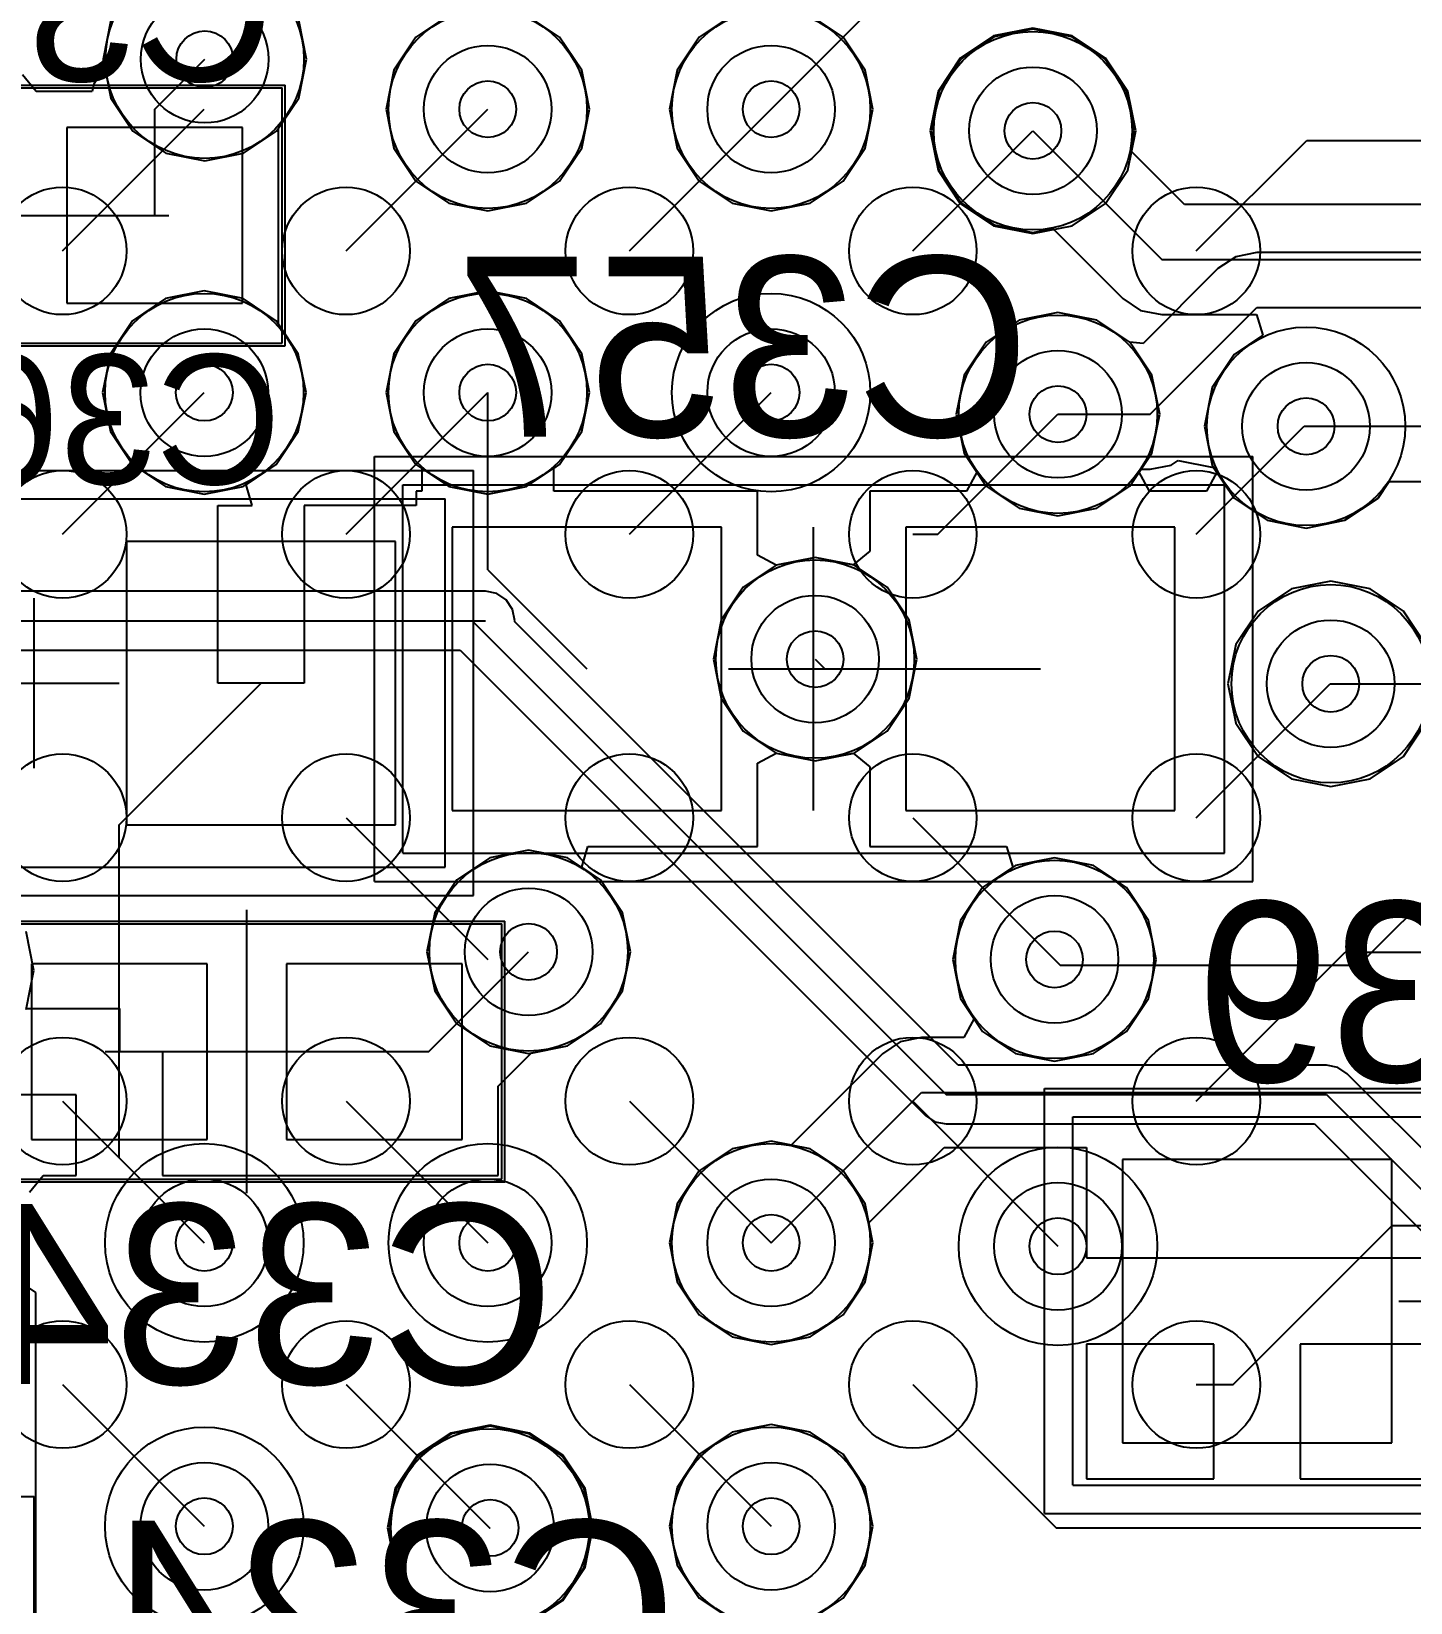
# Model space of a CAD drawing. Extents: x 28 to 300, y 18 to 330.
# Drawn here: x 172.86 to 177.73, y 109.15 to 114.7 of the extents above; entities that cross this region are included whole.
import ezdxf

# ---------------------------------------------------------------- set-up
doc = ezdxf.new("R2010")
doc.units = 0
for name, color, linetype in [('BOTTOMLAYER', 5, 'CONTINUOUS'), ('BOTTOMOVERLAY', 54, 'CONTINUOUS'), ('BOTTOMPASTE', 16, 'CONTINUOUS'), ('BOTTOMSOLDER', 6, 'CONTINUOUS'), ('DRILLDRAWING', 1, 'CONTINUOUS'), ('INTERNALPLANE1', 76, 'CONTINUOUS'), ('INTERNALPLANE6', 136, 'CONTINUOUS'), ('MECHANICAL14', 56, 'CONTINUOUS'), ('MECHANICAL16', 56, 'CONTINUOUS'), ('MIDLAYER1', 16, 'CONTINUOUS'), ('MIDLAYER3', 90, 'CONTINUOUS'), ('MULTILAYER', 9, 'CONTINUOUS'), ('TOPLAYER', 1, 'CONTINUOUS'), ('TOPPASTE', 8, 'CONTINUOUS'), ('TOPSOLDER', 216, 'CONTINUOUS'), ('VIAHOLELAYER', 16, 'CONTINUOUS')]:
    doc.layers.add(name, color=color, linetype=linetype)

msp = doc.modelspace()

# ---------------------------------------------------------------- linework, layer by layer
at = {"layer": 'BOTTOMLAYER'}
for p, q in [((174.3345, 114.7558), (174.218, 114.678)), ((174.7256, 114.678), (174.6091, 114.7558)), ((175.3345, 114.7558), (175.218, 114.678)), ((175.7256, 114.678), (175.6091, 114.7558)), ((173.1416, 114.7379), (173.1143, 114.6006)), ((173.8321, 114.6006), (173.8048, 114.7379)), ((176.3956, 114.7069), (176.2583, 114.6796)), ((176.5329, 114.6796), (176.3956, 114.7069)), ((174.218, 114.678), (174.1402, 114.5615)), ((174.8034, 114.5615), (174.7256, 114.678)), ((175.218, 114.678), (175.1402, 114.5615)), ((175.8034, 114.5615), (175.7256, 114.678)), ((176.2583, 114.6796), (176.1418, 114.6018)), ((176.6494, 114.6018), (176.5329, 114.6796)), ((173.1143, 114.6006), (173.1201, 114.5713)), ((173.2968, 114.4242), (173.4732, 114.6006)), ((173.8048, 114.4633), (173.8321, 114.6006)), ((176.1418, 114.6018), (176.064, 114.4853)), ((176.7272, 114.4853), (176.6494, 114.6018)), ((172.8788, 114.4862), (172.8305, 114.5451)), ((173.1201, 114.5713), (173.0815, 114.5134)), ((174.1402, 114.5615), (174.1129, 114.4242)), ((174.8307, 114.4242), (174.8034, 114.5615)), ((175.1402, 114.5615), (175.1129, 114.4242)), ((175.8307, 114.4242), (175.8034, 114.5615)), ((172.8877, 114.4862), (172.8788, 114.4862)), ((173.0761, 114.4862), (172.8877, 114.4862)), ((172.8877, 114.4862), (172.8877, 114.4862)), ((172.8877, 114.4862), (172.8877, 114.4862)), ((173.0815, 114.5134), (173.0761, 114.4862)), ((176.064, 114.4853), (176.0367, 114.348)), ((176.7545, 114.348), (176.7272, 114.4853)), ((173.2968, 114.0492), (173.2968, 114.4242)), ((173.7338, 114.357), (173.8048, 114.4633)), ((174.1129, 114.4242), (174.1402, 114.2869)), ((174.8034, 114.2869), (174.8307, 114.4242)), ((175.1129, 114.4242), (175.1402, 114.2869)), ((175.8034, 114.2869), (175.8307, 114.4242)), ((172.9868, 114.3592), (172.9868, 113.7392)), ((173.6068, 114.3592), (172.9868, 114.3592)), ((173.6068, 113.7392), (173.6068, 114.3592)), ((173.7338, 113.6657), (173.7338, 114.357)), ((176.0367, 114.348), (176.064, 114.2107)), ((176.3956, 114.348), (176.85, 113.8936)), ((176.7405, 114.2778), (176.7545, 114.348)), ((174.1402, 114.2869), (174.218, 114.1704)), ((174.7256, 114.1704), (174.8034, 114.2869)), ((175.1402, 114.2869), (175.218, 114.1704)), ((175.7256, 114.1704), (175.8034, 114.2869)), ((176.9305, 114.0878), (176.7405, 114.2778)), ((176.064, 114.2107), (176.1418, 114.0942)), ((174.218, 114.1704), (174.3345, 114.0926)), ((174.6091, 114.0926), (174.7256, 114.1704)), ((175.218, 114.1704), (175.3345, 114.0926)), ((175.6091, 114.0926), (175.7256, 114.1704)), ((174.3345, 114.0926), (174.4718, 114.0653)), ((174.4718, 114.0653), (174.6091, 114.0926)), ((175.3345, 114.0926), (175.4718, 114.0653)), ((175.4718, 114.0653), (175.6091, 114.0926)), ((176.1418, 114.0942), (176.2583, 114.0164)), ((179.1828, 114.0878), (176.9305, 114.0878)), ((176.2583, 114.0164), (176.3956, 113.9891)), ((176.3956, 113.9891), (176.4658, 114.0031)), ((176.4658, 114.0031), (176.7127, 113.7563)), ((176.85, 113.8936), (179.4764, 113.8936)), ((174.4718, 113.7831), (174.3345, 113.7558)), ((174.6091, 113.7558), (174.4718, 113.7831)), ((172.9868, 113.7392), (173.6068, 113.7392)), ((174.3345, 113.7558), (174.218, 113.678)), ((174.7256, 113.678), (174.6091, 113.7558)), ((176.484, 113.7069), (176.3467, 113.6796)), ((176.6213, 113.6796), (176.484, 113.7069)), ((176.7127, 113.7563), (176.7757, 113.7142)), ((176.7757, 113.7142), (176.85, 113.6994)), ((173.8034, 113.5615), (173.7338, 113.6657)), ((174.218, 113.678), (174.1402, 113.5615)), ((174.8034, 113.5615), (174.7256, 113.678)), ((176.3467, 113.6796), (176.2302, 113.6018)), ((176.7378, 113.6018), (176.6213, 113.6796)), ((176.85, 113.6994), (177.1845, 113.6994)), ((177.1845, 113.6994), (177.2066, 113.6264)), ((176.2302, 113.6018), (176.1524, 113.4853)), ((176.8156, 113.4853), (176.7378, 113.6018)), ((177.2066, 113.6264), (177.1056, 113.559)), ((173.8307, 113.4242), (173.8034, 113.5615)), ((174.1402, 113.5615), (174.1129, 113.4242)), ((174.8307, 113.4242), (174.8034, 113.5615)), ((177.1056, 113.559), (177.0278, 113.4425)), ((176.1524, 113.4853), (176.1251, 113.348)), ((176.8429, 113.348), (176.8156, 113.4853)), ((177.0278, 113.4425), (177.0005, 113.3052)), ((173.8034, 113.2869), (173.8307, 113.4242)), ((174.1129, 113.4242), (174.1402, 113.2869)), ((174.4718, 112.7992), (174.4718, 113.4242)), ((174.8034, 113.2869), (174.8307, 113.4242)), ((176.1251, 113.348), (176.1524, 113.2107)), ((176.8156, 113.2107), (176.8429, 113.348)), ((173.7256, 113.1704), (173.8034, 113.2869)), ((174.1402, 113.2869), (174.218, 113.1704)), ((174.7256, 113.1704), (174.8034, 113.2869)), ((177.0005, 113.3052), (177.0278, 113.1679)), ((176.1524, 113.2107), (176.1974, 113.1434)), ((176.7706, 113.1434), (176.8156, 113.2107)), ((173.6189, 113.0991), (173.7256, 113.1704)), ((174.218, 113.1704), (174.2387, 113.1566)), ((174.2387, 113.1566), (174.2387, 113.0762)), ((174.7049, 113.1566), (174.7256, 113.1704)), ((174.7049, 113.0762), (174.7049, 113.1566)), ((177.0278, 113.1679), (177.0442, 113.1434)), ((173.641, 113.0263), (173.6189, 113.0991)), ((176.1974, 113.1434), (176.1614, 113.0762)), ((176.8066, 113.0762), (176.7706, 113.1434)), ((177.0442, 113.1434), (177.0082, 113.0762)), ((174.2387, 113.0762), (174.2198, 113.0762)), ((174.2198, 113.0762), (174.2198, 113.0262)), ((175.4238, 113.0762), (174.7049, 113.0762)), ((175.4238, 112.8506), (175.4238, 113.0762)), ((176.1614, 113.0762), (175.8198, 113.0762)), ((175.8198, 113.0762), (175.8198, 112.8644)), ((177.0082, 113.0762), (176.8066, 113.0762)), ((173.5194, 112.3989), (173.5194, 113.0263)), ((173.5194, 113.0263), (173.641, 113.0263)), ((174.2198, 113.0262), (173.8242, 113.0262)), ((173.8242, 113.0262), (173.8242, 112.3989)), ((175.2968, 112.9492), (174.3468, 112.9492)), ((174.3468, 112.9492), (174.3468, 111.9492)), ((175.2968, 111.9492), (175.2968, 112.9492)), ((176.8968, 112.9492), (175.9468, 112.9492)), ((175.9468, 112.9492), (175.9468, 111.9492)), ((176.8968, 111.9492), (176.8968, 112.9492)), ((173.1968, 112.8992), (173.1968, 111.8992)), ((174.1468, 112.8992), (173.1968, 112.8992)), ((174.1468, 111.8992), (174.1468, 112.8992)), ((175.4897, 112.8154), (175.4238, 112.8506)), ((175.627, 112.8427), (175.4897, 112.8154)), ((175.7609, 112.8161), (175.627, 112.8427)), ((175.8198, 112.8644), (175.7609, 112.8161)), ((174.4718, 112.7992), (174.8218, 112.4492)), ((175.627, 112.4838), (175.6616, 112.4492)), ((175.6616, 112.4492), (176.4218, 112.4492)), ((173.1718, 111.8992), (173.6718, 112.3992)), ((173.8242, 112.3989), (173.5194, 112.3989)), ((175.4238, 112.1171), (175.4897, 112.1523)), ((175.4897, 112.1523), (175.627, 112.1249)), ((175.627, 112.1249), (175.7609, 112.1516)), ((175.7609, 112.1516), (175.8198, 112.1032)), ((175.4238, 111.8222), (175.4238, 112.1171)), ((175.8198, 112.1032), (175.8198, 111.8222)), ((174.3468, 111.9492), (175.2968, 111.9492)), ((175.9468, 111.9492), (176.8968, 111.9492)), ((173.1718, 111.0992), (173.1718, 111.8992)), ((173.1968, 111.8992), (174.1468, 111.8992)), ((174.8034, 111.7493), (174.8255, 111.8222)), ((174.8255, 111.8222), (175.4238, 111.8222)), ((175.8198, 111.8222), (176.3026, 111.8222)), ((176.3026, 111.8222), (176.3247, 111.7493)), ((174.87, 111.7048), (174.8034, 111.7493)), ((176.3247, 111.7493), (176.218, 111.678)), ((174.9478, 111.5883), (174.87, 111.7048)), ((176.218, 111.678), (176.1402, 111.5615)), ((174.9751, 111.451), (174.9478, 111.5883)), ((176.1402, 111.5615), (176.1129, 111.4242)), ((174.2644, 111.0992), (174.6162, 111.451)), ((174.9478, 111.3137), (174.9751, 111.451)), ((173.4818, 111.4092), (172.8618, 111.4092)), ((172.8618, 111.4092), (172.8618, 110.7892)), ((173.4818, 110.7892), (173.4818, 111.4092)), ((174.3818, 111.4092), (173.7618, 111.4092)), ((173.7618, 111.4092), (173.7618, 110.7892)), ((174.3818, 110.7892), (174.3818, 111.4092)), ((176.1129, 111.4242), (176.1402, 111.2869)), ((174.87, 111.1972), (174.9478, 111.3137)), ((176.1402, 111.2869), (176.1877, 111.2157)), ((172.8435, 111.2516), (173.1721, 111.2516)), ((173.1721, 111.2516), (173.1721, 111.0995)), ((176.1877, 111.2157), (176.1518, 111.1485)), ((174.7535, 111.1194), (174.87, 111.1972)), ((173.1718, 111.0992), (173.1718, 111.1425)), ((173.1718, 110.7242), (173.1718, 111.0992)), ((173.1721, 111.0995), (173.3242, 111.0995)), ((173.3242, 111.0995), (173.3242, 110.6622)), ((174.0718, 111.0992), (174.2644, 111.0992)), ((174.6254, 111.0939), (174.7535, 111.1194)), ((175.9276, 111.1337), (175.8646, 111.0916)), ((176.0019, 111.1485), (175.9276, 111.1337)), ((176.1518, 111.1485), (176.0019, 111.1485)), ((176.0019, 111.1485), (176.0019, 111.1485)), ((174.5088, 110.9774), (174.6254, 111.0939)), ((175.8646, 111.0916), (175.542, 110.7691)), ((173.0194, 110.9468), (172.7348, 110.9468)), ((173.0194, 110.6622), (173.0194, 110.9468)), ((174.5088, 110.6622), (174.5088, 110.9774)), ((175.4718, 110.4242), (176.0019, 110.9543)), ((176.0019, 110.9543), (179.6059, 110.9543)), ((172.8618, 110.7892), (173.4818, 110.7892)), ((173.7618, 110.7892), (174.3818, 110.7892)), ((175.4718, 110.7831), (175.3345, 110.7558)), ((175.542, 110.7691), (175.4718, 110.7831)), ((173.1718, 110.7242), (173.4718, 110.4242)), ((175.3345, 110.7558), (175.218, 110.678)), ((175.8167, 110.4944), (176.0824, 110.7601)), ((176.0824, 110.7601), (176.5846, 110.7601)), ((176.5846, 110.7601), (176.5846, 110.3712)), ((177.6616, 110.7188), (176.7116, 110.7188)), ((176.7116, 110.7188), (176.7116, 109.7188)), ((177.6616, 109.7188), (177.6616, 110.7188)), ((172.8546, 110.6033), (172.9029, 110.6622)), ((172.9029, 110.6622), (173.0194, 110.6622)), ((173.3242, 110.6622), (173.6088, 110.6622)), ((173.6088, 110.6622), (173.6088, 110.6622)), ((173.6088, 110.6622), (173.6088, 110.6622)), ((173.6088, 110.6622), (173.6088, 110.6622)), ((173.6088, 110.6622), (173.6348, 110.6622)), ((173.6348, 110.6622), (173.6627, 110.6622)), ((173.6627, 110.6622), (173.6627, 110.6622)), ((173.6627, 110.6622), (173.6627, 110.6622)), ((173.6627, 110.6622), (174.5088, 110.6622)), ((175.218, 110.678), (175.1402, 110.5615)), ((175.1402, 110.5615), (175.1129, 110.4242)), ((175.8307, 110.4242), (175.8167, 110.4944)), ((175.1129, 110.4242), (175.1402, 110.2869)), ((175.8034, 110.2869), (175.8307, 110.4242)), ((176.5846, 110.3712), (177.7886, 110.3712)), ((175.1402, 110.2869), (175.218, 110.1704)), ((175.7256, 110.1704), (175.8034, 110.2869)), ((175.218, 110.1704), (175.3345, 110.0926)), ((175.6091, 110.0926), (175.7256, 110.1704)), ((175.3345, 110.0926), (175.4718, 110.0653)), ((175.4718, 110.0653), (175.6091, 110.0926)), ((177.0342, 110.0664), (176.5846, 110.0664)), ((176.5846, 110.0664), (176.5846, 109.5918)), ((177.0342, 109.5918), (177.0342, 110.0664)), ((177.7886, 110.0664), (177.339, 110.0664)), ((177.339, 110.0664), (177.339, 109.5918)), ((174.4802, 109.777), (174.3429, 109.7497)), ((174.6176, 109.7497), (174.4802, 109.777)), ((175.4718, 109.7831), (175.3345, 109.7558)), ((175.6091, 109.7558), (175.4718, 109.7831)), ((174.3429, 109.7497), (174.2264, 109.6719)), ((174.734, 109.6719), (174.6176, 109.7497)), ((175.3345, 109.7558), (175.218, 109.678)), ((175.7256, 109.678), (175.6091, 109.7558)), ((176.7116, 109.7188), (177.6616, 109.7188)), ((174.2264, 109.6719), (174.1486, 109.5555)), ((174.8118, 109.5555), (174.734, 109.6719)), ((175.218, 109.678), (175.1402, 109.5615)), ((175.8034, 109.5615), (175.7256, 109.678)), ((174.1486, 109.5555), (174.1213, 109.4181)), ((174.8391, 109.4181), (174.8118, 109.5555)), ((175.1402, 109.5615), (175.1129, 109.4242)), ((175.8307, 109.4242), (175.8034, 109.5615)), ((176.5846, 109.5918), (177.0342, 109.5918)), ((177.339, 109.5918), (177.7886, 109.5918)), ((174.1213, 109.4181), (174.1486, 109.2808)), ((174.8118, 109.2808), (174.8391, 109.4181)), ((175.1129, 109.4242), (175.1402, 109.2869)), ((175.8034, 109.2869), (175.8307, 109.4242)), ((174.1486, 109.2808), (174.2264, 109.1643)), ((174.734, 109.1643), (174.8118, 109.2808)), ((175.1402, 109.2869), (175.218, 109.1704)), ((175.7256, 109.1704), (175.8034, 109.2869)), ((174.2264, 109.1643), (174.3429, 109.0865)), ((174.6176, 109.0865), (174.734, 109.1643)), ((175.218, 109.1704), (175.3345, 109.0926)), ((175.6091, 109.0926), (175.7256, 109.1704))]:
    msp.add_line(p, q, dxfattribs=at)
for centre in [(173.4732, 114.6006), (174.4718, 114.4242), (175.4718, 114.4242), (176.3956, 114.348), (173.4718, 113.4242), (174.4718, 113.4242), (175.4718, 113.4242), (176.484, 113.348), (177.3594, 113.3052), (175.627, 112.4838), (177.4462, 112.3968), (174.6162, 111.451), (176.4718, 111.4242), (173.4718, 110.4242), (174.4718, 110.4242), (175.4718, 110.4242), (176.484, 110.412), (173.4718, 109.4242), (174.4802, 109.4181), (175.4718, 109.4242)]:
    msp.add_circle(centre, 0.225, dxfattribs=at)
at = {"layer": 'BOTTOMOVERLAY'}
msp.add_line((175.6218, 111.9492), (175.6218, 112.9492), dxfattribs=at)
at = {"layer": 'BOTTOMPASTE'}
for p, q in [((172.9868, 114.3592), (172.9868, 113.7392)), ((173.6068, 114.3592), (172.9868, 114.3592)), ((173.6068, 113.7392), (173.6068, 114.3592)), ((172.9868, 113.7392), (173.6068, 113.7392)), ((175.2968, 112.9492), (174.3468, 112.9492)), ((174.3468, 112.9492), (174.3468, 111.9492)), ((175.2968, 111.9492), (175.2968, 112.9492)), ((176.8968, 112.9492), (175.9468, 112.9492)), ((175.9468, 112.9492), (175.9468, 111.9492)), ((176.8968, 111.9492), (176.8968, 112.9492)), ((173.1968, 112.8992), (173.1968, 111.8992)), ((174.1468, 112.8992), (173.1968, 112.8992)), ((174.1468, 111.8992), (174.1468, 112.8992)), ((174.3468, 111.9492), (175.2968, 111.9492)), ((175.9468, 111.9492), (176.8968, 111.9492)), ((173.1968, 111.8992), (174.1468, 111.8992)), ((173.4818, 111.4092), (172.8618, 111.4092)), ((172.8618, 111.4092), (172.8618, 110.7892)), ((173.4818, 110.7892), (173.4818, 111.4092)), ((174.3818, 111.4092), (173.7618, 111.4092)), ((173.7618, 111.4092), (173.7618, 110.7892)), ((174.3818, 110.7892), (174.3818, 111.4092)), ((172.8618, 110.7892), (173.4818, 110.7892)), ((173.7618, 110.7892), (174.3818, 110.7892)), ((177.6616, 110.7188), (176.7116, 110.7188)), ((176.7116, 110.7188), (176.7116, 109.7188)), ((177.6616, 109.7188), (177.6616, 110.7188)), ((176.7116, 109.7188), (177.6616, 109.7188))]:
    msp.add_line(p, q, dxfattribs=at)
at = {"layer": 'BOTTOMSOLDER'}
for p, q in [((172.9868, 114.3592), (172.9868, 113.7392)), ((173.6068, 114.3592), (172.9868, 114.3592)), ((173.6068, 113.7392), (173.6068, 114.3592)), ((172.9868, 113.7392), (173.6068, 113.7392)), ((175.2968, 112.9492), (174.3468, 112.9492)), ((174.3468, 112.9492), (174.3468, 111.9492)), ((175.2968, 111.9492), (175.2968, 112.9492)), ((176.8968, 112.9492), (175.9468, 112.9492)), ((175.9468, 112.9492), (175.9468, 111.9492)), ((176.8968, 111.9492), (176.8968, 112.9492)), ((173.1968, 112.8992), (173.1968, 111.8992)), ((174.1468, 112.8992), (173.1968, 112.8992)), ((174.1468, 111.8992), (174.1468, 112.8992)), ((174.3468, 111.9492), (175.2968, 111.9492)), ((175.9468, 111.9492), (176.8968, 111.9492)), ((173.1968, 111.8992), (174.1468, 111.8992)), ((173.4818, 111.4092), (172.8618, 111.4092)), ((172.8618, 111.4092), (172.8618, 110.7892)), ((173.4818, 110.7892), (173.4818, 111.4092)), ((174.3818, 111.4092), (173.7618, 111.4092)), ((173.7618, 111.4092), (173.7618, 110.7892)), ((174.3818, 110.7892), (174.3818, 111.4092)), ((172.8618, 110.7892), (173.4818, 110.7892)), ((173.7618, 110.7892), (174.3818, 110.7892)), ((177.6616, 110.7188), (176.7116, 110.7188)), ((176.7116, 110.7188), (176.7116, 109.7188)), ((177.6616, 109.7188), (177.6616, 110.7188)), ((176.7116, 109.7188), (177.6616, 109.7188))]:
    msp.add_line(p, q, dxfattribs=at)
at = {"layer": 'DRILLDRAWING'}
for centre in [(173.4732, 114.6006), (174.4718, 114.4242), (175.4718, 114.4242), (176.3956, 114.348), (173.4718, 113.4242), (174.4718, 113.4242), (175.4718, 113.4242), (176.484, 113.348), (177.3594, 113.3052), (175.627, 112.4838), (177.4462, 112.3968), (174.6162, 111.451), (176.4718, 111.4242), (173.4718, 110.4242), (174.4718, 110.4242), (175.4718, 110.4242), (176.484, 110.412), (173.4718, 109.4242), (174.4802, 109.4181), (175.4718, 109.4242)]:
    msp.add_circle(centre, 0.1, dxfattribs=at)
at = {"layer": 'INTERNALPLANE1'}
for p, q in [((174.4172, 112.723), (172.3223, 112.723)), ((174.4638, 112.723), (174.4172, 112.723)), ((174.4172, 112.723), (174.4172, 112.723)), ((174.4172, 112.723), (174.4172, 112.723)), ((174.5034, 112.7151), (174.4638, 112.723)), ((174.537, 112.6927), (174.5034, 112.7151)), ((174.5595, 112.659), (174.537, 112.6927)), ((174.5674, 112.6194), (174.5595, 112.659)), ((172.2794, 112.6194), (174.4638, 112.6194)), ((173.0414, 112.6194), (174.4172, 112.6194)), ((174.4172, 112.6194), (176.0894, 110.9472)), ((174.5668, 112.6163), (174.5674, 112.6194)), ((176.1323, 111.0508), (174.5668, 112.6163)), ((172.2794, 112.5158), (174.3743, 112.5158)), ((174.3743, 112.5158), (176.0161, 110.874)), ((177.4314, 111.0508), (176.1323, 111.0508)), ((177.471, 111.0429), (177.4314, 111.0508)), ((177.4314, 111.0508), (177.4314, 111.0508)), ((177.5047, 111.0205), (177.471, 111.0429)), ((178.093, 110.4321), (177.5047, 111.0205)), ((176.0894, 110.9472), (177.4314, 110.9472)), ((177.4314, 110.9472), (178.0198, 110.3588)), ((176.0161, 110.874), (176.0161, 110.8739)), ((176.0161, 110.8739), (176.0498, 110.8515)), ((176.0498, 110.8515), (176.0894, 110.8436)), ((176.0894, 110.8436), (177.3885, 110.8436)), ((177.3885, 110.8436), (177.9465, 110.2856))]:
    msp.add_line(p, q, dxfattribs=at)
for centre in [(175.4718, 114.4242), (176.3956, 114.348), (175.4718, 113.4242), (176.484, 113.348), (177.3594, 113.3052), (175.627, 112.4838), (177.4462, 112.3968), (174.6162, 111.451), (176.4718, 111.4242), (175.4718, 110.4242), (174.4802, 109.4181), (175.4718, 109.4242)]:
    msp.add_circle(centre, 0.35, dxfattribs=at)
at = {"layer": 'INTERNALPLANE6'}
for centre in [(173.4732, 114.6006), (174.4718, 114.4242), (175.4718, 114.4242), (176.3956, 114.348), (173.4718, 113.4242), (174.4718, 113.4242), (175.4718, 113.4242), (176.484, 113.348), (177.3594, 113.3052), (177.4462, 112.3968), (176.4718, 111.4242), (173.4718, 110.4242), (174.4718, 110.4242), (175.4718, 110.4242), (176.484, 110.412), (173.4718, 109.4242)]:
    msp.add_circle(centre, 0.35, dxfattribs=at)
at = {"layer": 'MECHANICAL14'}
for p, q in [((171.9468, 114.4992), (173.7468, 114.4992)), ((173.7468, 113.5992), (173.7468, 114.4992)), ((171.9468, 113.5992), (173.7468, 113.5992)), ((174.1718, 113.0992), (177.0718, 113.0992)), ((174.1718, 111.7992), (174.1718, 113.0992)), ((177.0718, 111.7992), (177.0718, 113.0992)), ((171.4218, 113.0492), (174.3218, 113.0492)), ((174.3218, 111.7492), (174.3218, 113.0492)), ((174.1718, 111.7992), (177.0718, 111.7992)), ((171.4218, 111.7492), (174.3218, 111.7492)), ((172.7218, 111.5492), (174.5218, 111.5492)), ((174.5218, 110.6492), (174.5218, 111.5492)), ((176.5366, 110.8688), (179.4366, 110.8688)), ((176.5366, 109.5688), (176.5366, 110.8688)), ((172.7218, 110.6492), (174.5218, 110.6492)), ((176.5366, 109.5688), (179.4366, 109.5688))]:
    msp.add_line(p, q, dxfattribs=at)
at = {"layer": 'MECHANICAL16'}
for p, q in [((171.9368, 114.5092), (173.7568, 114.5092)), ((173.7568, 113.5892), (173.7568, 114.5092)), ((172.3468, 114.0492), (173.3468, 114.0492)), ((171.9368, 113.5892), (173.7568, 113.5892)), ((171.3218, 113.1492), (174.4218, 113.1492)), ((174.0718, 111.6992), (174.0718, 113.1992)), ((174.0718, 113.1992), (177.1718, 113.1992)), ((174.4218, 111.6492), (174.4218, 113.1492)), ((177.1718, 111.6992), (177.1718, 113.1992)), ((175.6218, 112.1492), (175.6218, 112.7492)), ((172.8718, 112.0992), (172.8718, 112.6992)), ((175.3218, 112.4492), (175.9218, 112.4492)), ((172.5718, 112.3992), (173.1718, 112.3992)), ((174.0718, 111.6992), (177.1718, 111.6992)), ((171.3218, 111.6492), (174.4218, 111.6492)), ((173.6218, 110.5992), (173.6218, 111.5992)), ((172.7118, 111.5592), (174.5318, 111.5592)), ((174.5318, 110.6392), (174.5318, 111.5592)), ((173.1218, 111.0992), (174.1218, 111.0992)), ((176.4366, 109.4688), (176.4366, 110.9688)), ((176.4366, 110.9688), (179.5366, 110.9688)), ((172.7118, 110.6392), (174.5318, 110.6392)), ((177.6866, 110.2188), (178.2866, 110.2188)), ((171.0516, 109.5288), (172.8716, 109.5288)), ((172.8716, 108.6088), (172.8716, 109.5288)), ((176.4366, 109.4688), (179.5366, 109.4688))]:
    msp.add_line(p, q, dxfattribs=at)
at = {"layer": 'MIDLAYER1'}
for p, q in [((174.3345, 114.7558), (174.218, 114.678)), ((174.7256, 114.678), (174.6091, 114.7558)), ((175.3345, 114.7558), (175.218, 114.678)), ((175.7256, 114.678), (175.6091, 114.7558)), ((173.1416, 114.7379), (173.1143, 114.6006)), ((173.8321, 114.6006), (173.8048, 114.7379)), ((176.3956, 114.7106), (176.2569, 114.683)), ((176.5343, 114.683), (176.3956, 114.7106)), ((174.218, 114.678), (174.1402, 114.5615)), ((174.8034, 114.5615), (174.7256, 114.678)), ((175.218, 114.678), (175.1402, 114.5615)), ((175.8034, 114.5615), (175.7256, 114.678)), ((176.2569, 114.683), (176.1392, 114.6044)), ((176.652, 114.6044), (176.5343, 114.683)), ((173.1143, 114.6006), (173.1416, 114.4633)), ((173.8048, 114.4633), (173.8321, 114.6006)), ((176.1392, 114.6044), (176.0606, 114.4867)), ((176.7306, 114.4867), (176.652, 114.6044)), ((174.1402, 114.5615), (174.1129, 114.4242)), ((174.8307, 114.4242), (174.8034, 114.5615)), ((175.1402, 114.5615), (175.1129, 114.4242)), ((175.8307, 114.4242), (175.8034, 114.5615)), ((176.0606, 114.4867), (176.033, 114.348)), ((176.7582, 114.348), (176.7306, 114.4867)), ((173.1416, 114.4633), (173.2194, 114.3468)), ((173.727, 114.3468), (173.8048, 114.4633)), ((174.1129, 114.4242), (174.1402, 114.2869)), ((174.8034, 114.2869), (174.8307, 114.4242)), ((175.1129, 114.4242), (175.1402, 114.2869)), ((175.8034, 114.2869), (175.8307, 114.4242)), ((173.2194, 114.3468), (173.3359, 114.269)), ((173.6105, 114.269), (173.727, 114.3468)), ((176.033, 114.348), (176.0606, 114.2093)), ((176.7306, 114.2093), (176.7582, 114.348)), ((173.3359, 114.269), (173.4732, 114.2417)), ((173.4732, 114.2417), (173.6105, 114.269)), ((174.1402, 114.2869), (174.218, 114.1704)), ((174.7256, 114.1704), (174.8034, 114.2869)), ((175.1402, 114.2869), (175.218, 114.1704)), ((175.7256, 114.1704), (175.8034, 114.2869)), ((176.0606, 114.2093), (176.1392, 114.0916)), ((176.652, 114.0916), (176.7306, 114.2093)), ((174.218, 114.1704), (174.3345, 114.0926)), ((174.6091, 114.0926), (174.7256, 114.1704)), ((175.218, 114.1704), (175.3345, 114.0926)), ((175.6091, 114.0926), (175.7256, 114.1704)), ((174.3345, 114.0926), (174.4718, 114.0653)), ((174.4718, 114.0653), (174.6091, 114.0926)), ((175.3345, 114.0926), (175.4718, 114.0653)), ((175.4718, 114.0653), (175.6091, 114.0926)), ((176.1392, 114.0916), (176.2569, 114.013)), ((176.5343, 114.013), (176.652, 114.0916)), ((176.2569, 114.013), (176.3956, 113.9854)), ((176.3956, 113.9854), (176.5343, 114.013)), ((177.1115, 113.9037), (177.0485, 113.8616)), ((177.1858, 113.9185), (177.1115, 113.9037)), ((177.9599, 113.9185), (177.1858, 113.9185)), ((177.1858, 113.9185), (177.1858, 113.9185)), ((177.0485, 113.8616), (176.784, 113.5972)), ((173.4718, 113.7831), (173.3345, 113.7558)), ((173.6091, 113.7558), (173.4718, 113.7831)), ((174.4718, 113.7831), (174.3345, 113.7558)), ((174.6091, 113.7558), (174.4718, 113.7831)), ((173.3345, 113.7558), (173.218, 113.678)), ((173.7256, 113.678), (173.6091, 113.7558)), ((174.3345, 113.7558), (174.218, 113.678)), ((174.7256, 113.678), (174.6091, 113.7558)), ((176.484, 113.7069), (176.3467, 113.6796)), ((176.6213, 113.6796), (176.484, 113.7069)), ((176.8095, 113.348), (177.1858, 113.7243)), ((177.1858, 113.7243), (177.9599, 113.7243)), ((173.218, 113.678), (173.1402, 113.5615)), ((173.8034, 113.5615), (173.7256, 113.678)), ((174.218, 113.678), (174.1402, 113.5615)), ((174.8034, 113.5615), (174.7256, 113.678)), ((176.3467, 113.6796), (176.2302, 113.6018)), ((176.7378, 113.6018), (176.6213, 113.6796)), ((176.2302, 113.6018), (176.1524, 113.4853)), ((176.784, 113.5972), (176.7378, 113.6018)), ((173.1402, 113.5615), (173.1129, 113.4242)), ((173.8307, 113.4242), (173.8034, 113.5615)), ((174.1402, 113.5615), (174.1129, 113.4242)), ((174.8307, 113.4242), (174.8034, 113.5615)), ((176.1524, 113.4853), (176.1251, 113.348)), ((173.1129, 113.4242), (173.1402, 113.2869)), ((173.8034, 113.2869), (173.8307, 113.4242)), ((174.1129, 113.4242), (174.1402, 113.2869)), ((174.8034, 113.2869), (174.8307, 113.4242)), ((176.1251, 113.348), (176.1524, 113.2107)), ((176.484, 113.348), (176.8095, 113.348)), ((173.1402, 113.2869), (173.218, 113.1704)), ((173.7256, 113.1704), (173.8034, 113.2869)), ((174.1402, 113.2869), (174.218, 113.1704)), ((174.7256, 113.1704), (174.8034, 113.2869)), ((177.3594, 113.3052), (178.0198, 113.3052)), ((176.1524, 113.2107), (176.2302, 113.0942)), ((173.218, 113.1704), (173.3345, 113.0926)), ((173.6091, 113.0926), (173.7256, 113.1704)), ((174.218, 113.1704), (174.3345, 113.0926)), ((174.6091, 113.0926), (174.7256, 113.1704)), ((176.7378, 113.0942), (176.7776, 113.1538)), ((176.7776, 113.1538), (176.8095, 113.1538)), ((176.8095, 113.1538), (176.8838, 113.1686)), ((176.8838, 113.1686), (176.9084, 113.185)), ((176.9084, 113.185), (177.033, 113.1602)), ((177.033, 113.1602), (177.1056, 113.0514)), ((173.3345, 113.0926), (173.4718, 113.0653)), ((173.4718, 113.0653), (173.6091, 113.0926)), ((174.3345, 113.0926), (174.4718, 113.0653)), ((174.4718, 113.0653), (174.6091, 113.0926)), ((176.2302, 113.0942), (176.3467, 113.0164)), ((176.6213, 113.0164), (176.7378, 113.0942)), ((177.6132, 113.0514), (177.653, 113.111)), ((177.653, 113.111), (177.9393, 113.111)), ((177.1056, 113.0514), (177.2221, 112.9736)), ((177.4967, 112.9736), (177.6132, 113.0514)), ((176.3467, 113.0164), (176.484, 112.9891)), ((176.484, 112.9891), (176.6213, 113.0164)), ((177.2221, 112.9736), (177.3594, 112.9463)), ((177.3594, 112.9463), (177.4967, 112.9736)), ((175.4897, 112.8154), (175.3732, 112.7376)), ((175.627, 112.8427), (175.4897, 112.8154)), ((175.7643, 112.8154), (175.627, 112.8427)), ((175.8808, 112.7376), (175.7643, 112.8154)), ((177.4462, 112.7594), (177.3075, 112.7318)), ((177.585, 112.7318), (177.4462, 112.7594)), ((175.3732, 112.7376), (175.2954, 112.6212)), ((175.9586, 112.6212), (175.8808, 112.7376)), ((177.3075, 112.7318), (177.1898, 112.6532)), ((177.7026, 112.6532), (177.585, 112.7318)), ((177.1898, 112.6532), (177.1112, 112.5356)), ((177.7812, 112.5356), (177.7026, 112.6532)), ((175.2954, 112.6212), (175.2681, 112.4838)), ((175.9859, 112.4838), (175.9586, 112.6212)), ((175.2681, 112.4838), (175.2954, 112.3465)), ((175.9586, 112.3465), (175.9859, 112.4838)), ((177.1112, 112.5356), (177.0836, 112.3968)), ((177.0836, 112.3968), (177.1112, 112.2581)), ((175.2954, 112.3465), (175.3732, 112.2301)), ((175.8808, 112.2301), (175.9586, 112.3465)), ((175.3732, 112.2301), (175.4897, 112.1523)), ((175.7643, 112.1523), (175.8808, 112.2301)), ((177.1112, 112.2581), (177.1898, 112.1404)), ((177.7026, 112.1404), (177.7812, 112.2581)), ((175.4897, 112.1523), (175.627, 112.1249)), ((175.627, 112.1249), (175.7643, 112.1523)), ((177.1898, 112.1404), (177.3075, 112.0618)), ((177.585, 112.0618), (177.7026, 112.1404)), ((177.3075, 112.0618), (177.4462, 112.0342)), ((177.4462, 112.0342), (177.585, 112.0618)), ((174.4789, 111.7826), (174.3624, 111.7048)), ((174.6162, 111.8099), (174.4789, 111.7826)), ((174.7535, 111.7826), (174.6162, 111.8099)), ((174.87, 111.7048), (174.7535, 111.7826)), ((176.4718, 111.7831), (176.3345, 111.7558)), ((176.6091, 111.7558), (176.4718, 111.7831)), ((176.3345, 111.7558), (176.218, 111.678)), ((176.7256, 111.678), (176.6091, 111.7558)), ((174.3624, 111.7048), (174.2846, 111.5883)), ((174.9478, 111.5883), (174.87, 111.7048)), ((176.218, 111.678), (176.1402, 111.5615)), ((176.8034, 111.5615), (176.7256, 111.678)), ((174.2846, 111.5883), (174.2573, 111.451)), ((174.9751, 111.451), (174.9478, 111.5883)), ((176.1402, 111.5615), (176.1129, 111.4242)), ((176.8307, 111.4242), (176.8034, 111.5615)), ((172.8699, 111.385), (172.8426, 111.5223)), ((174.2573, 111.451), (174.2846, 111.3137)), ((174.9478, 111.3137), (174.9751, 111.451)), ((172.8426, 111.2476), (172.8699, 111.385)), ((176.1129, 111.4242), (176.1402, 111.2869)), ((176.8034, 111.2869), (176.8307, 111.4242)), ((174.2846, 111.3137), (174.3624, 111.1972)), ((174.87, 111.1972), (174.9478, 111.3137)), ((176.1402, 111.2869), (176.218, 111.1704)), ((176.7256, 111.1704), (176.8034, 111.2869)), ((174.3624, 111.1972), (174.4789, 111.1194)), ((174.7535, 111.1194), (174.87, 111.1972)), ((176.218, 111.1704), (176.3345, 111.0926)), ((176.6091, 111.0926), (176.7256, 111.1704)), ((174.4789, 111.1194), (174.6162, 111.0921)), ((174.6162, 111.0921), (174.7535, 111.1194)), ((176.3345, 111.0926), (176.4718, 111.0653)), ((176.4718, 111.0653), (176.6091, 111.0926)), ((175.4718, 110.7831), (175.3345, 110.7558)), ((175.6091, 110.7558), (175.4718, 110.7831)), ((175.3345, 110.7558), (175.218, 110.678)), ((175.7256, 110.678), (175.6091, 110.7558)), ((175.218, 110.678), (175.1402, 110.5615)), ((175.8034, 110.5615), (175.7256, 110.678)), ((175.1402, 110.5615), (175.1129, 110.4242)), ((175.8307, 110.4242), (175.8034, 110.5615)), ((175.1129, 110.4242), (175.1402, 110.2869)), ((175.8034, 110.2869), (175.8307, 110.4242)), ((175.1402, 110.2869), (175.218, 110.1704)), ((175.7256, 110.1704), (175.8034, 110.2869)), ((175.218, 110.1704), (175.3345, 110.0926)), ((175.6091, 110.0926), (175.7256, 110.1704)), ((175.3345, 110.0926), (175.4718, 110.0653)), ((175.4718, 110.0653), (175.6091, 110.0926)), ((174.4802, 109.7807), (174.3415, 109.7531)), ((174.619, 109.7531), (174.4802, 109.7807)), ((175.4718, 109.7831), (175.3345, 109.7558)), ((175.6091, 109.7558), (175.4718, 109.7831)), ((174.3415, 109.7531), (174.2238, 109.6745)), ((174.7366, 109.6745), (174.619, 109.7531)), ((175.3345, 109.7558), (175.218, 109.678)), ((175.7256, 109.678), (175.6091, 109.7558)), ((174.2238, 109.6745), (174.1453, 109.5569)), ((174.8152, 109.5569), (174.7366, 109.6745)), ((175.218, 109.678), (175.1402, 109.5615)), ((175.8034, 109.5615), (175.7256, 109.678)), ((174.1453, 109.5569), (174.1177, 109.4181)), ((174.8428, 109.4181), (174.8152, 109.5569)), ((175.1402, 109.5615), (175.1129, 109.4242)), ((175.8307, 109.4242), (175.8034, 109.5615)), ((174.1177, 109.4181), (174.1453, 109.2794)), ((174.8152, 109.2794), (174.8428, 109.4181)), ((175.1129, 109.4242), (175.1402, 109.2869)), ((175.8034, 109.2869), (175.8307, 109.4242)), ((174.1453, 109.2794), (174.2238, 109.1617)), ((174.7366, 109.1617), (174.8152, 109.2794)), ((175.1402, 109.2869), (175.218, 109.1704)), ((175.7256, 109.1704), (175.8034, 109.2869)), ((174.2238, 109.1617), (174.3415, 109.0832)), ((174.619, 109.0832), (174.7366, 109.1617)), ((175.218, 109.1704), (175.3345, 109.0926)), ((175.6091, 109.0926), (175.7256, 109.1704))]:
    msp.add_line(p, q, dxfattribs=at)
for centre in [(173.4732, 114.6006), (174.4718, 114.4242), (175.4718, 114.4242), (176.3956, 114.348), (173.4718, 113.4242), (174.4718, 113.4242), (175.4718, 113.4242), (176.484, 113.348), (177.3594, 113.3052), (175.627, 112.4838), (177.4462, 112.3968), (174.6162, 111.451), (176.4718, 111.4242), (173.4718, 110.4242), (174.4718, 110.4242), (175.4718, 110.4242), (176.484, 110.412), (173.4718, 109.4242), (174.4802, 109.4181), (175.4718, 109.4242)]:
    msp.add_circle(centre, 0.225, dxfattribs=at)
at = {"layer": 'MIDLAYER3'}
for p, q in [((175.4718, 114.4242), (175.7893, 114.7417)), ((177.546, 111.4044), (179.8828, 113.7412)), ((177.4462, 112.3968), (178.005, 112.3968)), ((176.4718, 111.4242), (176.4916, 111.4044)), ((176.4916, 111.4044), (177.546, 111.4044)), ((172.7554, 110.3301), (172.8763, 110.2494)), ((172.8763, 110.2494), (172.8763, 110.1387)), ((172.8763, 110.1387), (172.8763, 107.4851))]:
    msp.add_line(p, q, dxfattribs=at)
for centre in [(173.4732, 114.6006), (174.4718, 114.4242), (175.4718, 114.4242), (176.3956, 114.348), (173.4718, 113.4242), (174.4718, 113.4242), (175.4718, 113.4242), (176.484, 113.348), (177.3594, 113.3052), (175.627, 112.4838), (177.4462, 112.3968), (174.6162, 111.451), (176.4718, 111.4242), (173.4718, 110.4242), (174.4718, 110.4242), (175.4718, 110.4242), (176.484, 110.412), (173.4718, 109.4242), (174.4802, 109.4181), (175.4718, 109.4242)]:
    msp.add_circle(centre, 0.225, dxfattribs=at)
at = {"layer": 'MULTILAYER'}
for centre in [(173.4732, 114.6006), (174.4718, 114.4242), (175.4718, 114.4242), (176.3956, 114.348), (173.4718, 113.4242), (174.4718, 113.4242), (175.4718, 113.4242), (176.484, 113.348), (177.3594, 113.3052), (175.627, 112.4838), (177.4462, 112.3968), (174.6162, 111.451), (176.4718, 111.4242), (173.4718, 110.4242), (174.4718, 110.4242), (175.4718, 110.4242), (176.484, 110.412), (173.4718, 109.4242), (174.4802, 109.4181), (175.4718, 109.4242)]:
    msp.add_circle(centre, 0.225, dxfattribs=at)
at = {"layer": 'TOPLAYER'}
for p, q in [((172.9718, 113.9242), (173.4718, 114.4242)), ((173.9718, 113.9242), (174.4718, 114.4242)), ((174.9718, 113.9242), (175.4718, 114.4242)), ((175.9718, 113.9242), (176.3956, 114.348)), ((176.9718, 113.9242), (177.3619, 114.3143)), ((177.3619, 114.3143), (178.2584, 114.3143)), ((172.9718, 112.9242), (173.4718, 113.4242)), ((173.9718, 112.9242), (174.4718, 113.4242)), ((174.9718, 112.9242), (175.4718, 113.4242)), ((176.0602, 112.9242), (176.484, 113.348)), ((176.9718, 112.9242), (177.3528, 113.3052)), ((177.3528, 113.3052), (177.3594, 113.3052)), ((172.9718, 112.9242), (172.9718, 112.9242)), ((173.9718, 112.9242), (173.9718, 112.9242)), ((175.9718, 112.9242), (176.0602, 112.9242)), ((176.9718, 111.9242), (177.4444, 112.3968)), ((177.4444, 112.3968), (177.4462, 112.3968)), ((173.9718, 111.9242), (174.4718, 111.4242)), ((175.9718, 111.9242), (176.4718, 111.4242)), ((176.9718, 110.9242), (177.4977, 111.4501)), ((177.4977, 111.4501), (178.7672, 111.4501)), ((174.4718, 111.4242), (174.4718, 111.4242)), ((172.9718, 110.9242), (173.4718, 110.4242)), ((173.9718, 110.9242), (174.4718, 110.4242)), ((174.9718, 110.9242), (175.4718, 110.4242)), ((175.9718, 110.9242), (176.484, 110.412)), ((177.1026, 109.9242), (177.6633, 110.4849)), ((177.6633, 110.4849), (181.9478, 110.4849)), ((173.4718, 110.4242), (173.4718, 110.4242)), ((174.4718, 110.4242), (174.4718, 110.4242)), ((172.9718, 109.9242), (173.4718, 109.4242)), ((173.9718, 109.9242), (174.4779, 109.4181)), ((173.9718, 109.9242), (173.9718, 109.9242)), ((174.9718, 109.9242), (175.4718, 109.4242)), ((175.9718, 109.9242), (175.9718, 109.9242)), ((175.9718, 109.9242), (176.4779, 109.4181)), ((176.9718, 109.9242), (177.1026, 109.9242)), ((173.4718, 109.4242), (173.4718, 109.4242)), ((174.4779, 109.4181), (174.4802, 109.4181)), ((175.4718, 109.4242), (175.4718, 109.4242)), ((176.4779, 109.4181), (178.849, 109.4181))]:
    msp.add_line(p, q, dxfattribs=at)
for centre in [(173.4732, 114.6006), (174.4718, 114.4242), (175.4718, 114.4242), (176.3956, 114.348), (172.9718, 113.9242), (173.9718, 113.9242), (174.9718, 113.9242), (175.9718, 113.9242), (176.9718, 113.9242), (173.4718, 113.4242), (174.4718, 113.4242), (175.4718, 113.4242), (176.484, 113.348), (177.3594, 113.3052), (172.9718, 112.9242), (173.9718, 112.9242), (174.9718, 112.9242), (175.9718, 112.9242), (176.9718, 112.9242), (175.627, 112.4838), (177.4462, 112.3968), (172.9718, 111.9242), (173.9718, 111.9242), (174.9718, 111.9242), (175.9718, 111.9242), (176.9718, 111.9242), (174.6162, 111.451), (176.4718, 111.4242), (172.9718, 110.9242), (173.9718, 110.9242), (174.9718, 110.9242), (175.9718, 110.9242), (176.9718, 110.9242), (173.4718, 110.4242), (174.4718, 110.4242), (175.4718, 110.4242), (176.484, 110.412), (172.9718, 109.9242), (173.9718, 109.9242), (174.9718, 109.9242), (175.9718, 109.9242), (176.9718, 109.9242), (173.4718, 109.4242), (174.4802, 109.4181), (175.4718, 109.4242)]:
    msp.add_circle(centre, 0.225, dxfattribs=at)
at = {"layer": 'TOPPASTE'}
for centre in [(172.9718, 113.9242), (173.9718, 113.9242), (174.9718, 113.9242), (175.9718, 113.9242), (176.9718, 113.9242), (172.9718, 112.9242), (173.9718, 112.9242), (174.9718, 112.9242), (175.9718, 112.9242), (176.9718, 112.9242), (172.9718, 111.9242), (173.9718, 111.9242), (174.9718, 111.9242), (175.9718, 111.9242), (176.9718, 111.9242), (172.9718, 110.9242), (173.9718, 110.9242), (174.9718, 110.9242), (175.9718, 110.9242), (176.9718, 110.9242), (172.9718, 109.9242), (173.9718, 109.9242), (174.9718, 109.9242), (175.9718, 109.9242), (176.9718, 109.9242)]:
    msp.add_circle(centre, 0.225, dxfattribs=at)
at = {"layer": 'TOPSOLDER'}
for centre in [(172.9718, 113.9242), (173.9718, 113.9242), (174.9718, 113.9242), (175.9718, 113.9242), (176.9718, 113.9242), (172.9718, 112.9242), (173.9718, 112.9242), (174.9718, 112.9242), (175.9718, 112.9242), (176.9718, 112.9242), (172.9718, 111.9242), (173.9718, 111.9242), (174.9718, 111.9242), (175.9718, 111.9242), (176.9718, 111.9242), (172.9718, 110.9242), (173.9718, 110.9242), (174.9718, 110.9242), (175.9718, 110.9242), (176.9718, 110.9242), (172.9718, 109.9242), (173.9718, 109.9242), (174.9718, 109.9242), (175.9718, 109.9242), (176.9718, 109.9242)]:
    msp.add_circle(centre, 0.225, dxfattribs=at)
at = {"layer": 'VIAHOLELAYER'}
for centre in [(173.4732, 114.6006), (174.4718, 114.4242), (175.4718, 114.4242), (176.3956, 114.348), (173.4718, 113.4242), (174.4718, 113.4242), (175.4718, 113.4242), (176.484, 113.348), (177.3594, 113.3052), (175.627, 112.4838), (177.4462, 112.3968), (174.6162, 111.451), (176.4718, 111.4242), (173.4718, 110.4242), (174.4718, 110.4242), (175.4718, 110.4242), (176.484, 110.412), (173.4718, 109.4242), (174.4802, 109.4181), (175.4718, 109.4242)]:
    msp.add_circle(centre, 0.1, dxfattribs=at)

# ---------------------------------------------------------------- texts
at = {"layer": 'BOTTOMOVERLAY', "text_generation_flag": 2}
for s, height, p in [('C369', 0.508, (173.7182, 114.5235)), ('C357', 0.635, (176.3866, 113.2688)), ('C360', 0.4572, (173.7436, 113.1011)), ('C339', 0.635, (179.0014, 110.9929)), ('C334', 0.635, (174.7088, 109.9261)), ('C324', 0.635, (175.1406, 108.8085))]:
    msp.add_text(s, height=height, dxfattribs=at).set_placement(p)

doc.saveas('drawing.dxf')
